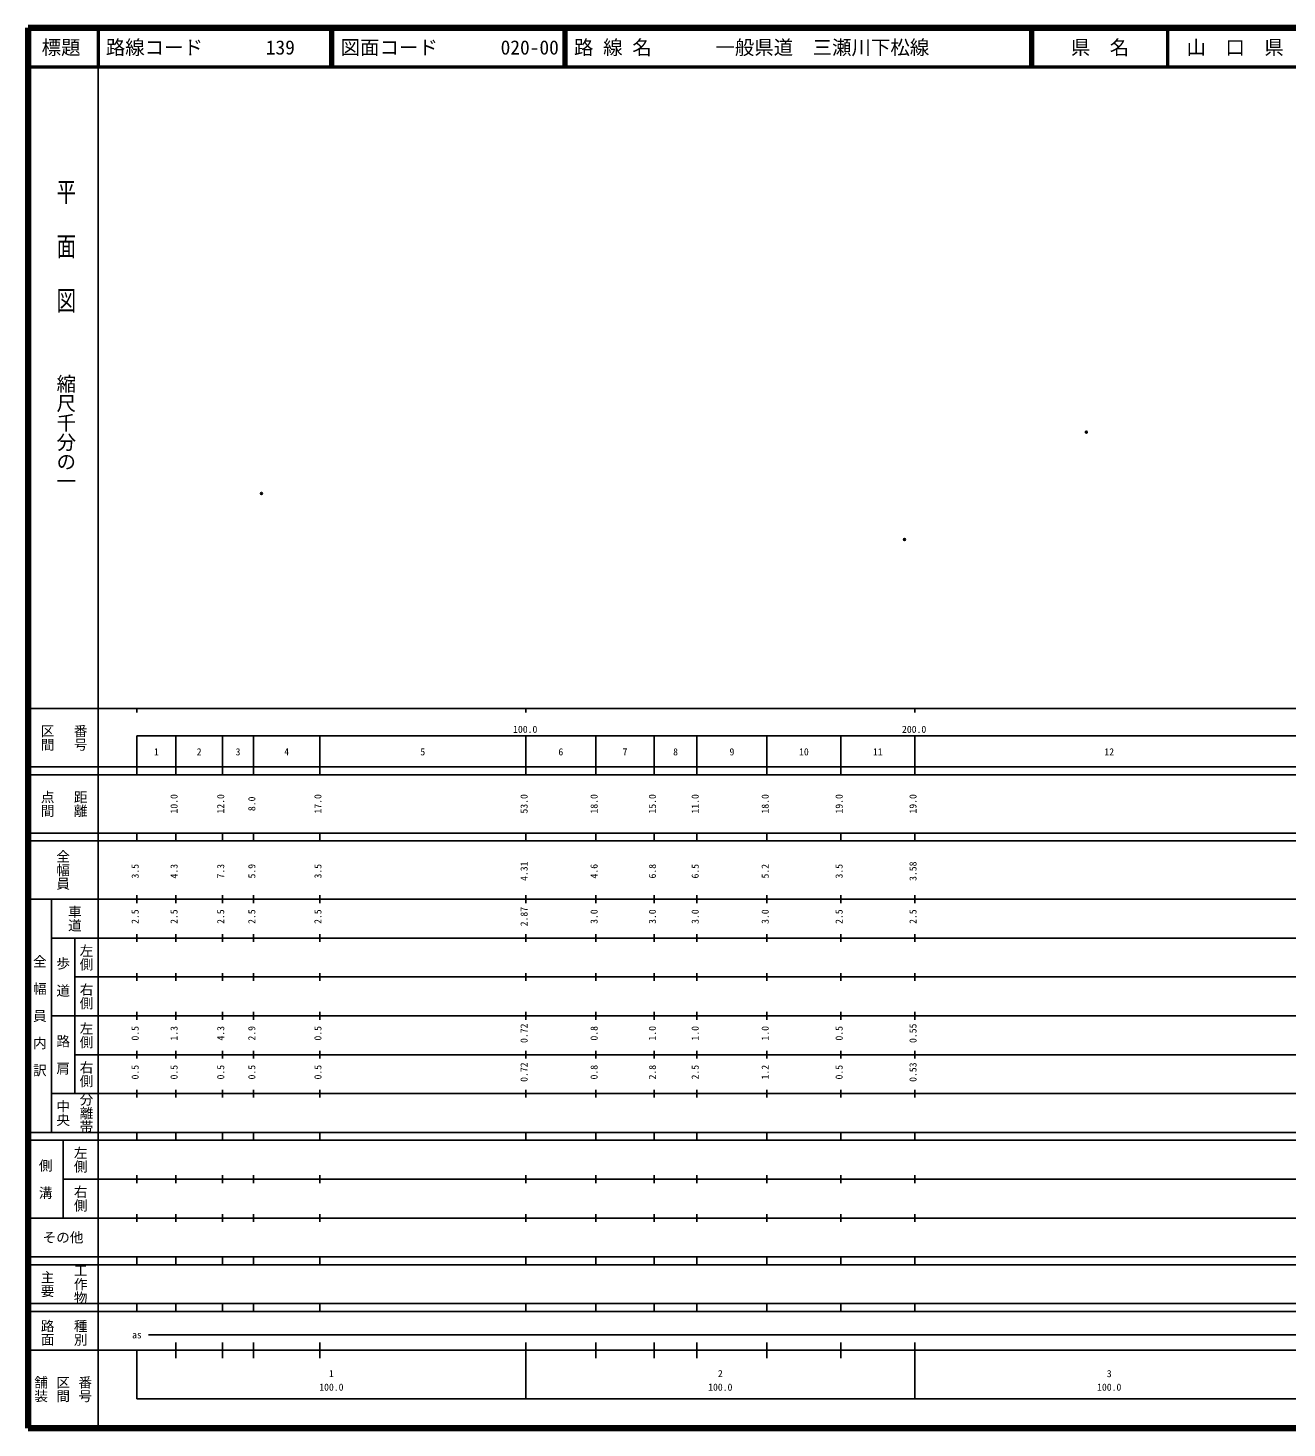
# Model space of a CAD drawing. Units: millimetres on the paper. Extents: x 40 to 680, y 20 to 380.
# Drawn here: x 40 to 363.7, y 20 to 380 of the extents above; entities that cross this region are included whole.
import ezdxf
from ezdxf.enums import TextEntityAlignment as Align

# ---------------------------------------------------------------- set-up
doc = ezdxf.new("R2010")
doc.units = ezdxf.units.MM
doc.header["$PDMODE"] = 32
doc.header["$PDSIZE"] = 0.5
doc.layers.add('M-OTRS', color=6, linetype='Continuous')
doc.layers.add('M-TTL-TXT', color=7, linetype='Continuous')
for name, color, linetype, lineweight in [('M-TTL', 2, 'Continuous', 140), ('M-TTL-BAND', 7, 'Continuous', 25), ('M-TTL-LINE', 7, 'Continuous', 50)]:
    doc.layers.add(name, color=color, linetype=linetype, lineweight=lineweight)
doc.styles.add('@ＭＳ ゴシック', font='')
doc.styles.add('ＭＳ ゴシック', font='')
doc.styles.get('@ＭＳ ゴシック').set_extended_font_data('@MS Gothic')
doc.styles.get('ＭＳ ゴシック').set_extended_font_data('MS Gothic')

msp = doc.modelspace()

# ---------------------------------------------------------------- linework, layer by layer
at = {"layer": 'M-OTRS'}
for p in [(312.12, 276.084), (100.021, 260.312), (265.391, 248.476)]:
    msp.add_point(p, dxfattribs=at)
at = {"layer": 'M-TTL'}
for p, q in [((40, 380), (40, 20)), ((680, 380), (40, 380)), ((40, 20), (680, 20))]:
    msp.add_line(p, q, dxfattribs=at)
at = {"layer": 'M-TTL-BAND'}
for p, q in [((58, 370), (58, 20)), ((40, 205), (579, 205)), ((68, 205), (68, 204)), ((168, 205), (168, 204)), ((268, 205), (268, 204)), ((68, 198), (579, 198)), ((68, 198), (68, 188)), ((78, 188), (78, 198)), ((90, 188), (90, 198)), ((98, 188), (98, 198)), ((115, 188), (115, 198)), ((168, 188), (168, 198)), ((186, 188), (186, 198)), ((201, 188), (201, 198)), ((212, 188), (212, 198)), ((230, 188), (230, 198)), ((249, 188), (249, 198)), ((268, 188), (268, 198)), ((40, 190), (579, 190)), ((40, 188), (579, 188)), ((40, 173), (579, 173)), ((68, 171), (68, 173)), ((78, 171), (78, 173)), ((90, 171), (90, 173)), ((98, 171), (98, 173)), ((115, 171), (115, 173)), ((168, 171), (168, 173)), ((186, 171), (186, 173)), ((201, 171), (201, 173)), ((212, 171), (212, 173)), ((230, 171), (230, 173)), ((249, 171), (249, 173)), ((268, 171), (268, 173)), ((40, 171), (579, 171)), ((40, 156), (579, 156)), ((46, 96), (46, 156)), ((68, 155), (68, 157)), ((78, 155), (78, 157)), ((90, 155), (90, 157)), ((98, 155), (98, 157)), ((115, 155), (115, 157)), ((168, 155), (168, 157)), ((186, 155), (186, 157)), ((201, 155), (201, 157)), ((212, 155), (212, 157)), ((230, 155), (230, 157)), ((249, 155), (249, 157)), ((268, 155), (268, 157)), ((46, 146), (579, 146)), ((52, 146), (52, 106)), ((68, 145), (68, 147)), ((78, 145), (78, 147)), ((90, 145), (90, 147)), ((98, 145), (98, 147)), ((115, 145), (115, 147)), ((168, 145), (168, 147)), ((186, 145), (186, 147)), ((201, 145), (201, 147)), ((212, 145), (212, 147)), ((230, 145), (230, 147)), ((249, 145), (249, 147)), ((268, 145), (268, 147)), ((68, 135), (68, 137)), ((78, 135), (78, 137)), ((90, 135), (90, 137)), ((98, 135), (98, 137)), ((115, 135), (115, 137)), ((168, 135), (168, 137)), ((186, 135), (186, 137)), ((201, 135), (201, 137)), ((212, 135), (212, 137)), ((230, 135), (230, 137)), ((249, 135), (249, 137)), ((268, 135), (268, 137)), ((52, 136), (579, 136)), ((46, 126), (579, 126)), ((68, 125), (68, 127)), ((78, 125), (78, 127)), ((90, 125), (90, 127)), ((98, 125), (98, 127)), ((115, 125), (115, 127)), ((168, 125), (168, 127)), ((186, 125), (186, 127)), ((201, 125), (201, 127)), ((212, 125), (212, 127)), ((230, 125), (230, 127)), ((249, 125), (249, 127)), ((268, 125), (268, 127)), ((52, 116), (579, 116)), ((68, 115), (68, 117)), ((78, 115), (78, 117)), ((90, 115), (90, 117)), ((98, 115), (98, 117)), ((115, 115), (115, 117)), ((168, 115), (168, 117)), ((186, 115), (186, 117)), ((201, 115), (201, 117)), ((212, 115), (212, 117)), ((230, 115), (230, 117)), ((249, 115), (249, 117)), ((268, 115), (268, 117)), ((46, 106), (579, 106)), ((68, 105), (68, 107)), ((78, 105), (78, 107)), ((90, 105), (90, 107)), ((98, 105), (98, 107)), ((115, 105), (115, 107)), ((168, 105), (168, 107)), ((186, 105), (186, 107)), ((201, 105), (201, 107)), ((212, 105), (212, 107)), ((230, 105), (230, 107)), ((249, 105), (249, 107)), ((268, 105), (268, 107)), ((40, 96), (579, 96)), ((40, 94), (579, 94)), ((49, 94), (49, 74)), ((68, 94), (68, 96)), ((78, 94), (78, 96)), ((90, 94), (90, 96)), ((98, 94), (98, 96)), ((115, 94), (115, 96)), ((168, 94), (168, 96)), ((186, 94), (186, 96)), ((201, 94), (201, 96)), ((212, 94), (212, 96)), ((230, 94), (230, 96)), ((249, 94), (249, 96)), ((268, 94), (268, 96)), ((49, 84), (579, 84)), ((68, 83), (68, 85)), ((78, 83), (78, 85)), ((90, 83), (90, 85)), ((98, 83), (98, 85)), ((115, 83), (115, 85)), ((168, 83), (168, 85)), ((186, 83), (186, 85)), ((201, 83), (201, 85)), ((212, 83), (212, 85)), ((230, 83), (230, 85)), ((249, 83), (249, 85)), ((268, 83), (268, 85)), ((40, 74), (579, 74)), ((68, 73), (68, 75)), ((78, 73), (78, 75)), ((90, 73), (90, 75)), ((98, 73), (98, 75)), ((115, 73), (115, 75)), ((168, 73), (168, 75)), ((186, 73), (186, 75)), ((201, 73), (201, 75)), ((212, 73), (212, 75)), ((230, 73), (230, 75)), ((249, 73), (249, 75)), ((268, 73), (268, 75)), ((40, 64), (579, 64)), ((40, 62), (579, 62)), ((68, 62), (68, 64)), ((78, 62), (78, 64)), ((90, 62), (90, 64)), ((98, 62), (98, 64)), ((115, 62), (115, 64)), ((168, 62), (168, 64)), ((186, 62), (186, 64)), ((201, 62), (201, 64)), ((212, 62), (212, 64)), ((230, 62), (230, 64)), ((249, 62), (249, 64)), ((268, 62), (268, 64)), ((40, 52), (579, 52)), ((68, 50), (68, 52)), ((78, 50), (78, 52)), ((90, 50), (90, 52)), ((98, 50), (98, 52)), ((115, 50), (115, 52)), ((168, 50), (168, 52)), ((186, 50), (186, 52)), ((201, 50), (201, 52)), ((212, 50), (212, 52)), ((230, 50), (230, 52)), ((249, 50), (249, 52)), ((268, 50), (268, 52)), ((40, 50), (579, 50)), ((71, 44), (565, 44)), ((40, 40), (579, 40)), ((68, 40), (68, 27.5)), ((78, 38), (78, 42)), ((90, 38), (90, 42)), ((98, 38), (98, 42)), ((115, 38), (115, 42)), ((168, 27.5), (168, 42)), ((186, 38), (186, 42)), ((201, 38), (201, 42)), ((212, 38), (212, 42)), ((230, 38), (230, 42)), ((249, 38), (249, 42)), ((268, 27.5), (268, 42)), ((68, 27.5), (579, 27.5))]:
    msp.add_line(p, q, dxfattribs=at)
at = {"layer": 'M-TTL-LINE'}
for p, q in [((58, 380), (58, 370)), ((117.75, 380), (117.75, 370)), ((118.25, 380), (118.25, 370)), ((177.75, 380), (177.75, 370)), ((178.25, 380), (178.25, 370)), ((297.75, 380), (297.75, 370)), ((298.25, 380), (298.25, 370)), ((333, 380), (333, 370)), ((40, 370), (680, 370))]:
    msp.add_line(p, q, dxfattribs=at)

# ---------------------------------------------------------------- texts
at = {"layer": 'M-TTL-BAND', "style": '@ＭＳ ゴシック', "width": 1.4}
msp.add_text('平  面  図', height=3.666, rotation=270, dxfattribs=at).set_placement((49.777, 306.475), align=Align.MIDDLE_RIGHT)
at = {"layer": 'M-TTL-BAND', "style": '@ＭＳ ゴシック'}
msp.add_text('縮尺千分の一', height=3.666, rotation=270, dxfattribs=at).set_placement((49.777, 261.03), align=Align.MIDDLE_RIGHT)
for s, p in [('区間', (45, 197.5)), ('番号', (53.5, 197.5)), ('点間', (45, 180.5)), ('距離', (53.5, 180.5)), ('全幅員', (49, 163.5)), ('車道', (52, 151)), ('左側', (55, 141)), ('全\u3000幅\u3000員\u3000内\u3000訳', (43, 126)), ('歩\u3000道', (49, 136)), ('右側', (55, 131)), ('左側', (55, 121)), ('路\u3000肩', (49, 116)), ('右側', (55, 111)), ('分離帯', (55, 101)), ('中央', (49, 101)), ('左側', (53.5, 89)), ('側\u3000溝', (44.5, 84)), ('右側', (53.5, 79)), ('工作物', (53.5, 57)), ('主要', (45, 57)), ('路面', (45, 44.5)), ('種別', (53.5, 44.5)), ('舗装', (43.333, 30)), ('区間', (49, 30)), ('番号', (54.667, 30))]:
    msp.add_text(s, height=2.566, rotation=270, dxfattribs=at).set_placement(p, align=Align.MIDDLE_CENTER)
at = {"layer": 'M-TTL-BAND', "style": 'ＭＳ ゴシック'}
for s, p in [('100.0', (167.844, 198.195)), ('200.0', (267.844, 198.195)), ('1', (73, 192.405)), ('2', (84, 192.405)), ('3', (94, 192.405)), ('4', (106.5, 192.405)), ('5', (141.5, 192.405)), ('6', (177, 192.405)), ('7', (193.5, 192.405)), ('8', (206.5, 192.405)), ('9', (221, 192.405)), ('10', (239.5, 192.405)), ('11', (258.5, 192.405)), ('12', (318, 192.405)), ('as', (68, 42.5)), ('1', (118, 32.523)), ('2', (218, 32.523)), ('3', (318, 32.523)), ('100.0', (118, 29.033)), ('100.0', (218, 29.033)), ('100.0', (318, 29.033))]:
    msp.add_text(s, height=1.833, dxfattribs=at).set_placement(p, align=Align.BOTTOM_CENTER)
for s, p in [('10.0', (79, 180.5)), ('12.0', (91, 180.5)), ('8.0', (99, 180.5)), ('17.0', (116, 180.5)), ('53.0', (169, 180.5)), ('18.0', (187, 180.5)), ('15.0', (202, 180.5)), ('11.0', (213, 180.5)), ('18.0', (231, 180.5)), ('19.0', (250, 180.5)), ('19.0', (269, 180.5)), ('3.5', (69, 163.174)), ('4.3', (79, 163.174)), ('7.3', (91, 163.174)), ('5.9', (99, 163.174)), ('3.5', (116, 163.174)), ('4.31', (169, 163.174)), ('4.6', (187, 163.174)), ('6.8', (202, 163.174)), ('6.5', (213, 163.174)), ('5.2', (231, 163.174)), ('3.5', (250, 163.174)), ('3.58', (269, 163.174)), ('2.5', (69, 151.5)), ('2.5', (79, 151.5)), ('2.5', (91, 151.5)), ('2.5', (99, 151.5)), ('2.5', (116, 151.5)), ('2.87', (169, 151.5)), ('3.0', (187, 151.5)), ('3.0', (202, 151.5)), ('3.0', (213, 151.5)), ('3.0', (231, 151.5)), ('2.5', (250, 151.5)), ('2.5', (269, 151.5)), ('0.5', (69, 121.5)), ('1.3', (79, 121.5)), ('4.3', (91, 121.5)), ('2.9', (99, 121.5)), ('0.5', (116, 121.5)), ('0.72', (169, 121.5)), ('0.8', (187, 121.5)), ('1.0', (202, 121.5)), ('1.0', (213, 121.5)), ('1.0', (231, 121.5)), ('0.5', (250, 121.5)), ('0.55', (269, 121.5)), ('0.5', (69, 111.5)), ('0.5', (79, 111.5)), ('0.5', (91, 111.5)), ('0.5', (99, 111.5)), ('0.5', (116, 111.5)), ('0.72', (169, 111.5)), ('0.8', (187, 111.5)), ('2.8', (202, 111.5)), ('2.5', (213, 111.5)), ('1.2', (231, 111.5)), ('0.5', (250, 111.5)), ('0.53', (269, 111.5))]:
    msp.add_text(s, height=1.833, rotation=90, dxfattribs=at).set_placement(p, align=Align.BOTTOM_CENTER)
msp.add_text('その他', height=2.566, dxfattribs=at).set_placement((49, 69), align=Align.MIDDLE_CENTER)
at = {"layer": 'M-TTL-TXT', "style": 'ＭＳ ゴシック'}
for s, p in [('標題', (48.5, 375)), ('県\u3000名', (315.625, 375)), ('山\u3000口\u3000県', (350.375, 375))]:
    msp.add_text(s, height=3.666, dxfattribs=at).set_placement(p, align=Align.MIDDLE_CENTER)
for s, p in [('路線コード', (60, 375)), ('139', (101.142, 375)), ('図面コード', (120.38, 375)), ('020-00', (161.521, 375)), ('路 線 名', (180.38, 375)), ('一般県道\u3000三瀬川下松線', (216.734, 375))]:
    msp.add_text(s, height=3.666, dxfattribs=at).set_placement(p, align=Align.MIDDLE_LEFT)

doc.saveas('drawing.dxf')
